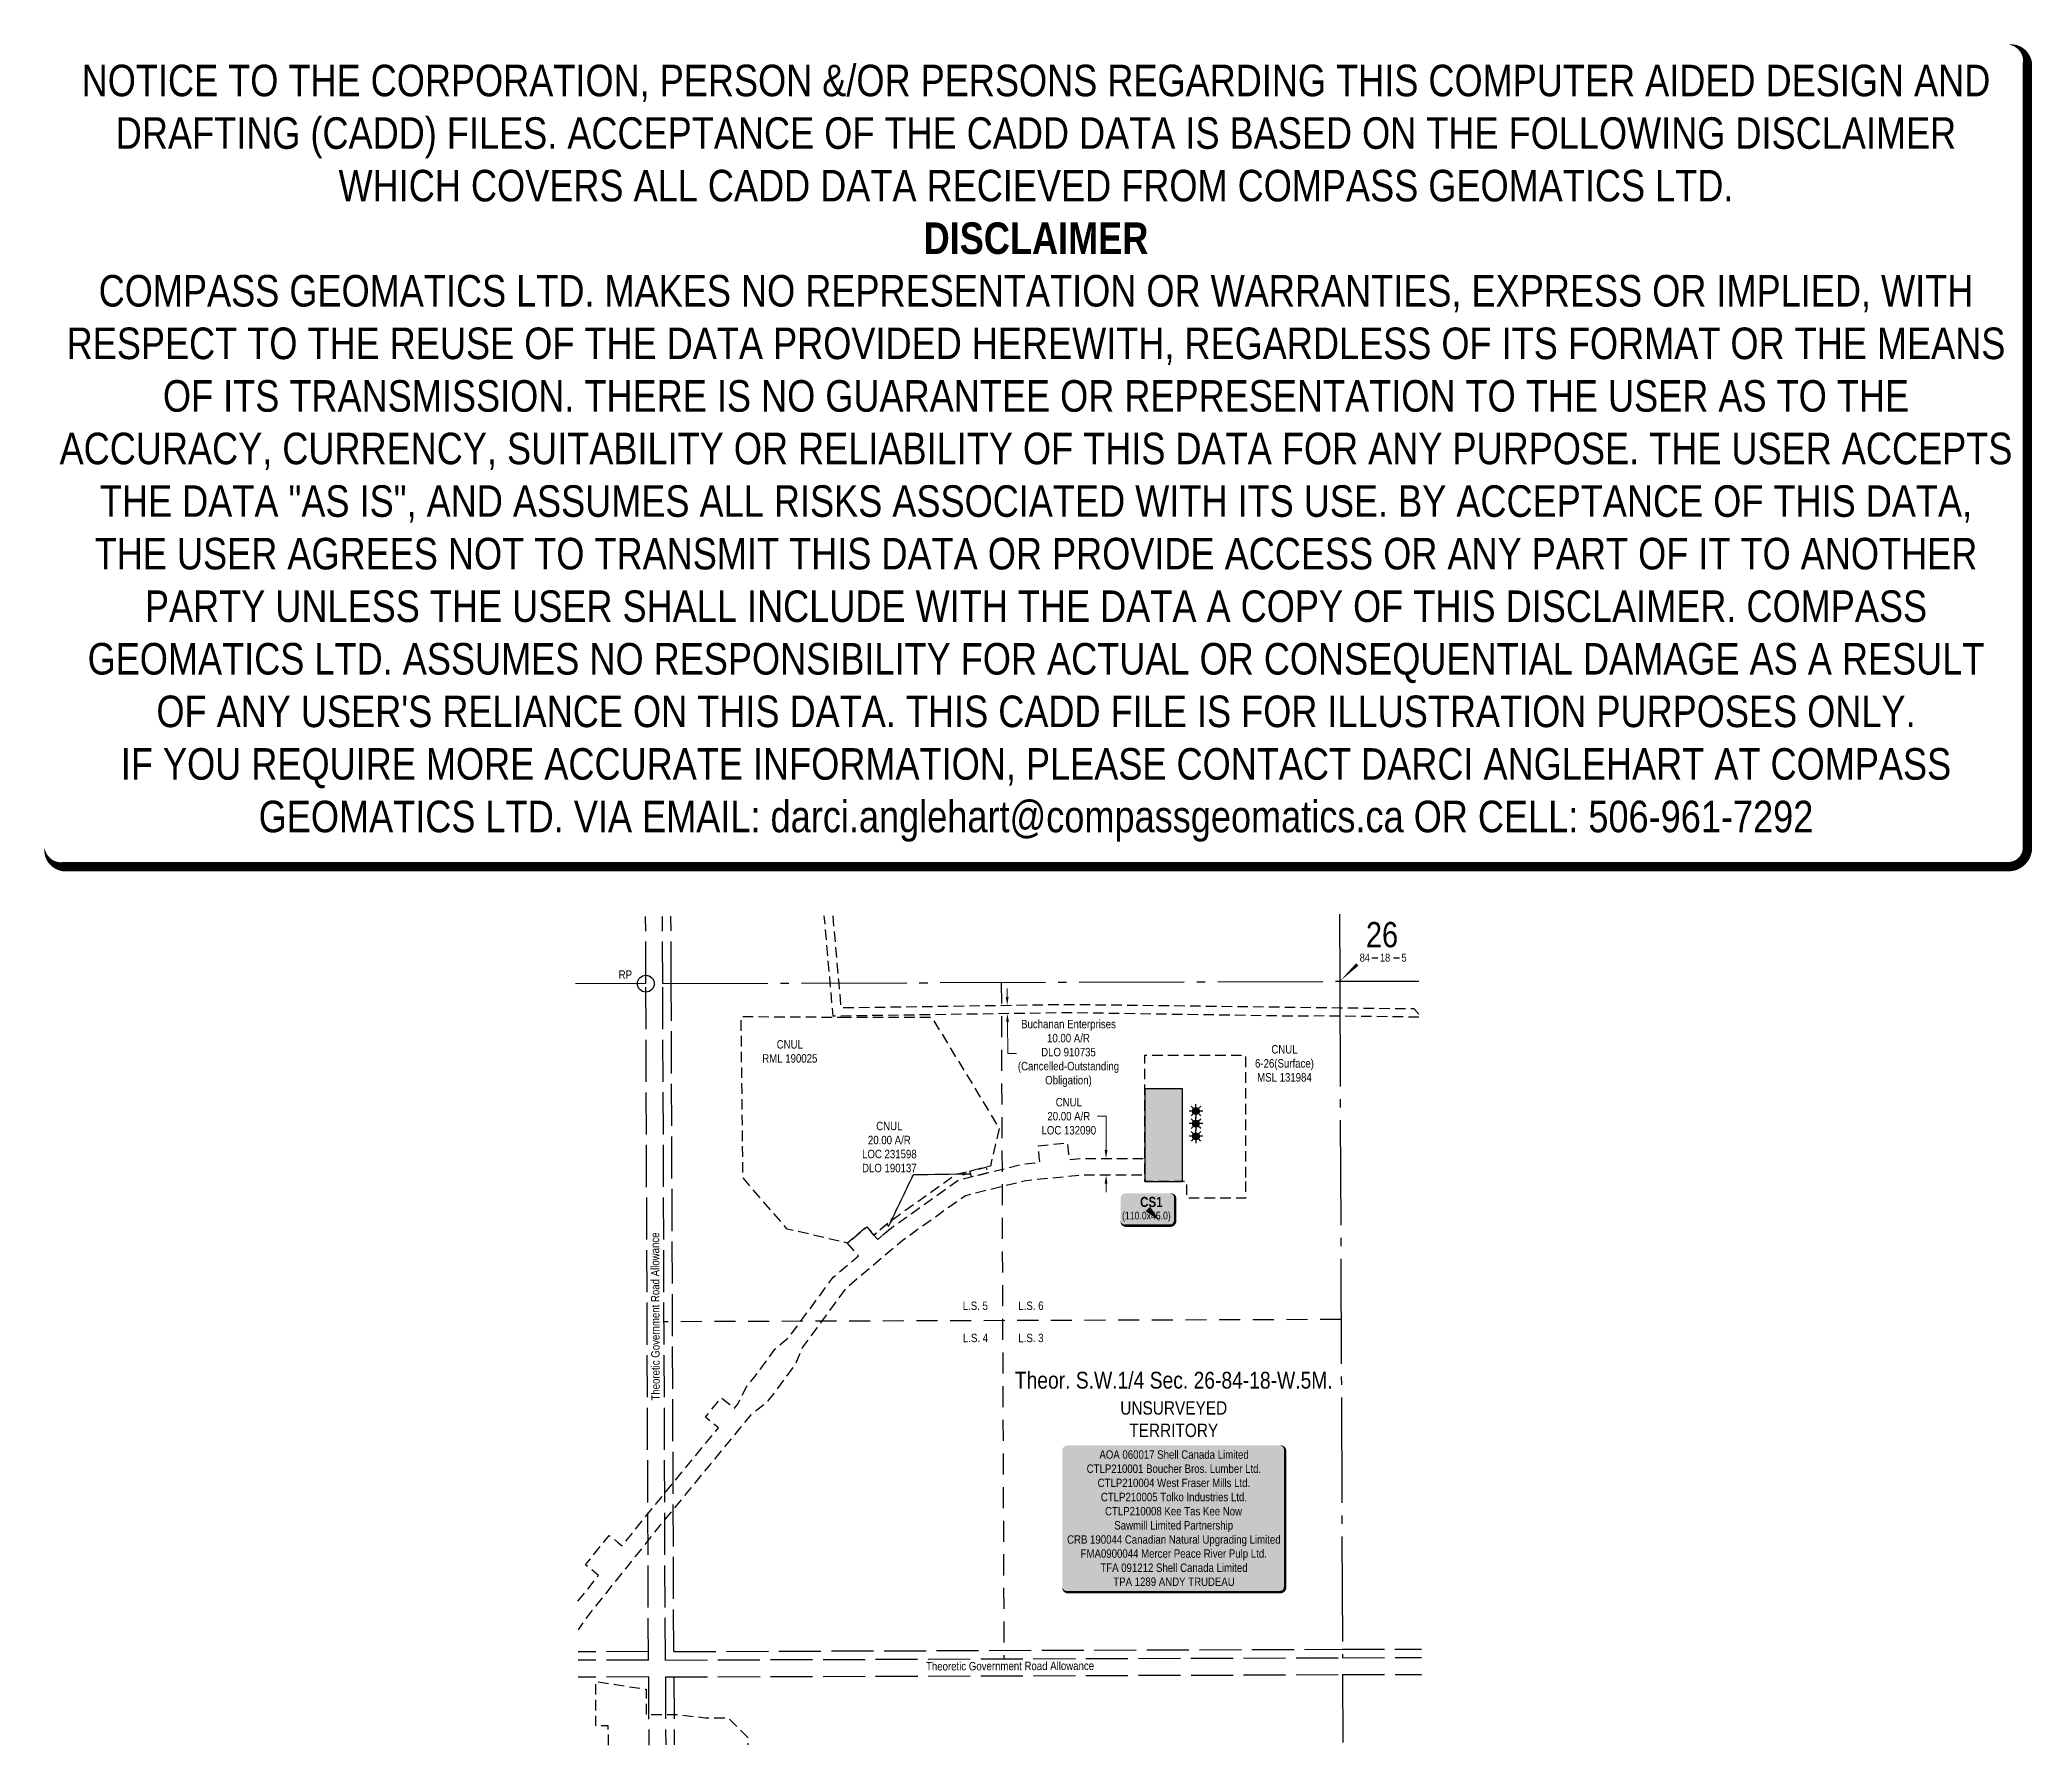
# Model space of a CAD drawing. Extents: x 515214 to 517583, y 6239928 to 6241956.
import ezdxf
from ezdxf.enums import TextEntityAlignment as Align

# ---------------------------------------------------------------- set-up
doc = ezdxf.new("R2010")
doc.units = 0
doc.header["$LTSCALE"] = 5
doc.header["$PDMODE"] = 3
doc.header["$PDSIZE"] = 20
for name, pattern in [('foc-ACCESSROAD', [3.75, 2.5, -1.25]), ('foc-LSD', [8, 5, -3]), ('foc-QUARTERLINE', [33, 25, -3, 2, -3]), ('foc-UNSURVEYED', [12.5, 10, -2.5])]:
    doc.linetypes.add(name, pattern=pattern)
doc.layers.get('Defpoints').update_dxf_attribs({"color": 9})
for name, color, linetype in [('10', 1, 'Continuous'), ('35', 37, 'Continuous'), ('9', 3, 'Continuous'), ('AS-SURFACE IMPACT', 7, 'Continuous'), ('C-AR', 13, 'foc-ACCESSROAD'), ('C-SYMBOL', 7, 'Continuous'), ('C-WS', 13, 'foc-ACCESSROAD'), ('C-WS-S', 13, 'Continuous'), ('F-AR', 190, 'foc-ACCESSROAD'), ('L-QSEC', 8, 'foc-QUARTERLINE'), ('L-ROAD-T', 7, 'Continuous'), ('L-SECLBL', 7, 'Continuous'), ('L-SECTION-LSD', 7, 'foc-LSD'), ('L-UNS-T', 3, 'Continuous'), ('L-USEC', 7, 'foc-UNSURVEYED'), ('P-TEMP-BLOCKS', 250, 'Continuous'), ('P-TEMP-BLUE', 146, 'Continuous')]:
    doc.layers.add(name, color=color, linetype=linetype)
for name, color, linetype, lineweight in [('C-AR-T', 13, 'Continuous', 9), ('C-WS-T', 13, 'Continuous', 9), ('F-AR-T', 190, 'Continuous', 9)]:
    doc.layers.add(name, color=color, linetype=linetype, lineweight=lineweight)
doc.layers.add('DISCLAIMER', color=7, linetype='Continuous', plot=False)
doc.layers.add('P-TEMP-BLUE-H', color=7, linetype='Continuous', true_color=0x99e6ff)
doc.styles.add('100L', font='ARIALN.TTF', dxfattribs={"height": 11})
doc.styles.add('175L', font='ARIALN.TTF', dxfattribs={"height": 20})
doc.styles.add('80', font='ARIALN.TTF', dxfattribs={"height": 10})
doc.styles.add('80CG', font='ARIALN.TTF', dxfattribs={"height": 10})
doc.styles.add('80L', font='ARIALN.TTF', dxfattribs={"height": 10})
doc.styles.add('BOLD', font='ARIALNB.TTF')
doc.styles.add('SIMPLEX', font='ARIALN.TTF')
doc.dimstyles.new('Compass 5 000', dxfattribs={"dimscale": 5, "dimtxt": 9, "dimasz": 2, "dimexe": 0.2, "dimexo": 0.0625, "dimgap": 0.5, "dimtad": 0, "dimtih": 1, "dimtoh": 1, "dimzin": 0, "dimdsep": 46, "dimtxsty": '80CG', "dimcen": 0.1, "dimse1": 1, "dimse2": 1, "dimclrd": 256, "dimclrt": 256, "dimaunit": 1, "dimadec": 4, "dimazin": 0, "dimtfac": 0.06, "dimtofl": 0, "dimtmove": 0, "dimatfit": 1, "dimfxl": 0.2, "dimtolj": 1, "dimtzin": 0, "dimlwd": -1, "dimarcsym": 0})

# ---------------------------------------------------------------- blocks, each defined once
blk = doc.blocks.new('L-SECLBL')
at = {"layer": '9', "color": 7}
for p, q in [((-5.082139060913505, -27.83004804289613), (-12.28857354467345, -27.83004804289613)), ((20.70431141927111, -27.83004804289613), (13.49787693551116, -27.83004804289613))]:
    blk.add_line(p, q, dxfattribs=at)
at = {"layer": '10', "color": 2, "style": 'SIMPLEX'}
blk.add_attdef('SEC', text='', height=30, dxfattribs=at).set_placement((0, 0), align=Align.MIDDLE)
at = {"layer": '10', "color": 5, "style": '80L'}
blk.add_attdef('TWP', text='', height=9.5, dxfattribs=at).set_placement((-14.43410290347765, -27.36845155570791), align=Align.MIDDLE_RIGHT)
blk.add_attdef('RGE', text='', height=9.5, dxfattribs=at).set_placement((3.622123863462547, -27.36845155570791), align=Align.MIDDLE_CENTER)
blk.add_attdef('MER', text='', height=9.5, dxfattribs=at).set_placement((23.16775162027989, -27.36845155570791), align=Align.MIDDLE_LEFT)
blk = doc.blocks.new('RP')
at = {"layer": '35', "color": 3}
blk.add_circle((0, 0), 10, dxfattribs=at)
at = {"layer": '35', "color": 3, "style": '80'}
blk.add_attdef('RP_001', (-32.36089367917796, 5.754369554757101), '', height=10, dxfattribs=at)
blk = doc.blocks.new('*U416')
h = blk.add_hatch(color=255)
edge = h.paths.add_edge_path()
edge.add_line((-126.5, -88), (126.5, -88))
edge.add_arc((126.5, -82), 6, 270, 360)
edge.add_line((132.5, -82), (132.5, 80.5))
edge.add_arc((126.5, 80.5), 6, 0, 90)
edge.add_line((126.5, 86.5), (-126.5, 86.5))
edge.add_arc((-126.5, 80.5), 6, 90, 180)
edge.add_line((-132.5, 80.5), (-132.5, -82))
edge.add_arc((-126.5, -82), 6, 180, 270)
at = {"color": 44, "flags": 128}
blk.add_lwpolyline([(-126.5, -88, 3, 3, 0), (126.5, -88, 3, 3, 0.414213562373095), (132.5, -82, 3, 3, 0), (132.5, 80.5, 3, 0, 0.414213562373095), (126.5, 86.5, 0, 0, 0), (-126.5, 86.5, 0, 0, 0.414213562373095), (-132.5, 80.5, 0, 0, 0), (-132.5, -82, 0, 3, 0.414213562373095)], format="xyseb", close=True, dxfattribs=at)
at = {"color": 44, "style": '80'}
blk.add_attdef('ENTER_TEXT_001', (-35.98567530695772, -4.996589358799454), '', height=10, dxfattribs=at)
blk = doc.blocks.new('*D417')
at = {"layer": 'Defpoints', "color": 0, "transparency": 16777216}
for p in [(516408.3512125834, 6240808.626730871), (516364.1425896014, 6240797.979614093), (516408.4967972959, 6240798.625247799)]:
    blk.add_point(p, dxfattribs=at)
at = {"layer": 'F-AR-T', "transparency": 16777216}
for p, q in [((516363.8514571833, 6240817.980037902), (516363.7059094778, 6240827.978978639)), ((516364.2881373069, 6240787.980673356), (516364.8298250362, 6240750.767420953)), ((516364.8298250362, 6240750.767420953), (516374.8298250363, 6240750.767420953))]:
    blk.add_line(p, q, dxfattribs=at)
for points in [[(516365.5179473062, 6240818.004295854), (516362.1849670605, 6240817.955779952), (516363.9970048888, 6240807.981097165)], [(516365.9546274298, 6240788.004931307), (516362.6216471841, 6240787.956415405), (516364.1425896014, 6240797.979614093)]]:
    blk.add_solid(points, dxfattribs=at)
at = {"layer": 'F-AR-T', "transparency": 16777216, "insert": (516436.767069238, 6240750.767420951), "char_height": 10, "attachment_point": 5, "style": '80CG'}
blk.add_mtext('\\A1;Buchanan Enterprises\\P10.00 A/R\\PDLO 910735\\P(Cancelled-Outstanding\\PObligation)', dxfattribs=at)
blk = doc.blocks.new('*D418')
at = {"layer": 'C-AR-T', "transparency": 16777216}
for p, q in [((516481.459985026, 6240675.983822114), (516471.459985026, 6240675.983822115)), ((516481.4611383449, 6240635.918841396), (516481.459985026, 6240675.983822114)), ((516481.4622895077, 6240595.928759747), (516481.4625773698, 6240585.928759751))]:
    blk.add_line(p, q, dxfattribs=at)
for points in [[(516483.1278050109, 6240635.918889373), (516479.7944716789, 6240635.918793418), (516481.461426207, 6240625.9188414)], [(516483.1289561737, 6240595.928807724), (516479.7956228417, 6240595.92871177), (516481.4620016456, 6240605.928759743)]]:
    blk.add_solid(points, dxfattribs=at)
at = {"layer": 'Defpoints', "color": 0, "transparency": 16777216}
for p in [(516467.2747916434, 6240625.918433021), (516467.275367082, 6240605.928351364), (516481.4620016456, 6240605.928759743)]:
    blk.add_point(p, dxfattribs=at)
at = {"layer": 'C-AR-T', "transparency": 16777216, "insert": (516437.1693983952, 6240675.983822114), "char_height": 10, "attachment_point": 5, "style": '80CG'}
blk.add_mtext('\\A1;CNUL\\P20.00 A/R\\PLOC 132090', dxfattribs=at)
blk = doc.blocks.new('GAS')
h = blk.add_hatch(color=255)
h.dxf.hatch_style = 1
edge = h.paths.add_edge_path()
edge.add_arc((0, 0), 0.9, 0, 360)
for p, q in [((-0.8077887898725749, 0), (-1.615577579628734, 0)), ((-0.5711929310346023, 0.5711929297831376), (-1.142385862069204, 1.142385861385264)), ((0, 0.8077887887338874), (0, 1.615577579286764)), ((0.5711929310309642, 0.5711929297831376), (1.142385862065566, 1.142385861385264)), ((1.615577579625096, 0), (0.8077887898689368, 0)), ((-0.5711929310346023, -0.5711929316021271), (-1.142385862069204, -1.142385863204253)), ((0, -0.8077887905528768), (0, -1.615577581105753)), ((1.142385862065566, -1.142385863204253), (0.5711929310309642, -0.5711929316021271))]:
    blk.add_line(p, q)
blk.add_circle((0, 0), 0.8000000000000003)
blk = doc.blocks.new('*U421')
at = {"true_color": 0x99e6ff}
h = blk.add_hatch(color=141, dxfattribs=at)
edge = h.paths.add_edge_path()
edge.add_line((-26.49999999999999, -20), (26.49999999999999, -20))
edge.add_arc((26.49999999999999, -14), 6, 270, 360)
edge.add_line((32.49999999999999, -14), (32.49999999999999, 12.5))
edge.add_arc((26.49999999999999, 12.5), 6, 0, 90)
edge.add_line((26.49999999999999, 18.5), (-26.49999999999999, 18.5))
edge.add_arc((-26.49999999999999, 12.5), 6, 90, 180)
edge.add_line((-32.49999999999999, 12.5), (-32.49999999999999, -14))
edge.add_arc((-26.49999999999999, -14), 6, 180, 270)
at = {"color": 250, "flags": 128}
blk.add_lwpolyline([(-26.49999999999999, -20, 3, 3, 0), (26.49999999999999, -20, 3, 3, 0.414213562373095), (32.49999999999999, -14, 3, 3, 0), (32.49999999999999, 12.5, 3, 0, 0.414213562373095), (26.49999999999999, 18.5, 0, 0, 0), (-26.49999999999999, 18.5, 0, 0, 0.414213562373095), (-32.49999999999999, 12.5, 0, 0, 0), (-32.49999999999999, -14, 0, 3, 0.414213562373095)], format="xyseb", close=True, dxfattribs=at)
at = {"flags": 128}
blk.add_lwpolyline([(14.51897607214722, -14.59209142893022, 0, 7.499999999999999, 0), (-3.398394867633905e-15, 0, 0, 0, 0)], format="xyseb", dxfattribs=at)
at = {"color": 250}
for tag, p, height, style in [('TEMP_AREA_W1_001', (-9.212824010914055, 2.244292974654144), 12, 'BOLD'), ('ENTER_TEXT_001', (-30.65893587994544, -12.47010782646594), 9, '80')]:
    blk.add_attdef(tag, p, '', height=height, dxfattribs=dict(at, style=style))
blk = doc.blocks.new('Disclaimer_Legal')
at = {"layer": 'DISCLAIMER', "color": 254, "flags": 128}
blk.add_lwpolyline([(-3612.859355113964, -1104.601793492536, 37.5, 37.5, 0), (4096.10254652852, -1104.601793492536, 37.5, 37.5, 0.414213562373095), (4171.10254652852, -1029.601793492536, 37.5, 37.5, 0), (4171.10254652852, 2078.694150954953, 37.5, 0, 0.414213562373095), (4096.10254652852, 2153.694150954953, 0, 0, 0), (-3612.859355113964, 2153.694150954953, 0, 0, 0.414213562373095), (-3687.859355113964, 2078.694150954953, 0, 0, 0), (-3687.859355113964, -1029.601793492536, 0, 37.5, 0.414213562373095)], format="xyseb", close=True, dxfattribs=at)
at = {"layer": 'DISCLAIMER', "color": 254, "insert": (241.6215957072782, 533.9211787312088), "char_height": 125, "width": 7717.567617301413, "attachment_point": 5, "style": '80'}
blk.add_mtext('NOTICE TO THE CORPORATION, PERSON &/OR PERSONS REGARDING THIS COMPUTER AIDED DESIGN AND DRAFTING (CADD) FILES. ACCEPTANCE OF THE CADD DATA IS BASED ON THE FOLLOWING DISCLAIMER WHICH COVERS ALL CADD DATA RECIEVED FROM COMPASS GEOMATICS LTD.\\P{\\fArial Narrow|b1|i0|c0|p34;DISCLAIMER}\\PCOMPASS GEOMATICS LTD. MAKES NO REPRESENTATION OR WARRANTIES, EXPRESS OR IMPLIED, WITH RESPECT TO THE REUSE OF THE DATA PROVIDED HEREWITH, REGARDLESS OF ITS FORMAT OR THE MEANS OF ITS TRANSMISSION. THERE IS NO GUARANTEE OR REPRESENTATION TO THE USER AS TO THE ACCURACY, CURRENCY, SUITABILITY OR RELIABILITY OF THIS DATA FOR ANY PURPOSE. THE USER ACCEPTS THE DATA "AS IS", AND ASSUMES ALL RISKS ASSOCIATED WITH ITS USE. BY ACCEPTANCE OF THIS DATA, THE USER AGREES NOT TO TRANSMIT THIS DATA OR PROVIDE ACCESS OR ANY PART OF IT TO ANOTHER PARTY UNLESS THE USER SHALL INCLUDE WITH THE DATA A COPY OF THIS DISCLAIMER. COMPASS GEOMATICS LTD. ASSUMES NO RESPONSIBILITY FOR ACTUAL OR CONSEQUENTIAL DAMAGE AS A RESULT OF ANY USER\'S RELIANCE ON THIS DATA. THIS CADD FILE IS FOR ILLUSTRATION PURPOSES ONLY.\\PIF YOU REQUIRE MORE ACCURATE INFORMATION, PLEASE CONTACT DARCI ANGLEHART AT COMPASS GEOMATICS LTD. VIA EMAIL: darci.anglehart@compassgeomatics.ca OR CELL: 506-961-7292', dxfattribs=at)

msp = doc.modelspace()

# ---------------------------------------------------------------- hatches: boundary and pattern name
at = {"layer": 'P-TEMP-BLUE-H'}
h = msp.add_hatch(color=256, dxfattribs=at)
h.dxf.hatch_style = 1
h.paths.add_polyline_path([(516572.3758990497, 6240598.608956032), (516572.3819452901, 6240708.553735864), (516527.4045353581, 6240708.556209326), (516527.3984891176, 6240598.611429494)])

# ---------------------------------------------------------------- linework, layer by layer
at = {"layer": 'C-AR', "flags": 128}
for points in [[(516340.7110457098, 6240608.728611095), (516321.3119708619, 6240603.904086296), (516319.6223249731, 6240610.696484971), (516339.0209225077, 6240615.521801241), (516340.7110457098, 6240608.728611095)], [(516340.7110457098, 6240608.728611095), (516321.3119708619, 6240603.904086296), (516319.6223249731, 6240610.696484971), (516339.0209225077, 6240615.521801241), (516340.7110457098, 6240608.728611095)], [(516225.1482422742, 6240542.328910352), (516209.8969497583, 6240529.406233799), (516205.372918592, 6240534.745978263), (516220.6202497307, 6240547.670025042), (516225.1482422742, 6240542.328910352)], [(516225.1482422742, 6240542.328910352), (516209.8969497583, 6240529.406233799), (516205.372918592, 6240534.745978263), (516220.6202497307, 6240547.670025042), (516225.1482422742, 6240542.328910352)]]:
    msp.add_lwpolyline(points, close=True, dxfattribs=at)
at = {"layer": 'C-WS', "flags": 128}
for points in [[(516166.4492972876, 6240793.846862118), (516274.1949318448, 6240793.64311359), (516354.3274200581, 6240661.595089682), (516343.9277653715, 6240616.741901857), (516339.0209225077, 6240615.521801241), (516319.6223249731, 6240610.696484971), (516302.704853866, 6240606.488347339), (516222.486247577, 6240549.251874905), (516220.6202497307, 6240547.670025042), (516205.372918592, 6240534.745978263), (516196.9740711824, 6240544.658094444), (516174.0969284432, 6240525.273951147), (516102.2820441302, 6240541.927318769), (516049.8028624714, 6240602.759855504), (516047.5111168863, 6240794.611346995), (516166.4492972876, 6240793.846862118)], [(516647.3429652232, 6240598.605171231), (516647.3348396835, 6240578.614215043), (516577.3671713925, 6240578.609148908), (516577.3592004586, 6240598.602943335), (516527.3984891176, 6240598.611429494), (516527.3992545851, 6240605.92941528), (516527.4003214153, 6240622.420305998), (516527.4007086024, 6240625.920343), (516527.4010938033, 6240632.920315446), (516527.4056351611, 6240728.555012324), (516527.409931992, 6240748.543151918), (516647.323896418, 6240748.515977948), (516647.3253580745, 6240728.536566141), (516647.3347115541, 6240659.437459672), (516647.3366477693, 6240643.934647196), (516647.3429652232, 6240598.605171231)]]:
    msp.add_lwpolyline(points, close=True, dxfattribs=at)
msp.add_lwpolyline([(515889.638363959, 6239928.197867794), (515889.6358502608, 6239951.100872211), (515874.6500911004, 6239951.128299396), (515874.6490308559, 6240003.932231552), (515934.618812382, 6239994.627832846), (515934.6039577558, 6239964.641695251), (515937.5645349196, 6239964.643458216), (515967.7244752344, 6239964.654368883), (515971.0307434147, 6239964.654647772), (516004.8229710927, 6239960.775811287), (516030.0464263037, 6239960.648006278), (516032.0895976361, 6239960.648585987), (516055.5771063978, 6239937.143498534), (516055.5815764939, 6239928.766649227)], dxfattribs=at)
at = {"layer": 'F-AR', "flags": 128}
for points in [[(516853.4402062502, 6240793.845651447), (516759.4767670797, 6240795.026269533), (516741.2274658355, 6240795.255408079), (516699.5596015865, 6240795.022293122), (516438.3210285506, 6240799.059378626), (516156.9872401946, 6240794.964196099), (516153.4917429228, 6240834.398552157), (516146.4052903283, 6240914.370752579)], [(516156.4450477005, 6240914.40513415), (516163.5317510632, 6240834.431630595), (516166.1316325872, 6240805.100301349), (516438.3250997268, 6240809.063115083), (516701.2801463904, 6240805.760176707), (516741.3534038541, 6240805.256724828), (516759.4366319059, 6240805.029936638), (516847.3851329717, 6240803.925524611), (516853.4258119955, 6240797.32040813)]]:
    msp.add_lwpolyline(points, dxfattribs=at)
at = {"layer": 'L-QSEC'}
for p, q in [((516758.9983406125, 6240916.468603204), (516759.3179277647, 6240836.446189908)), ((515934.2736208945, 6240833.677309267), (515850.5940378411, 6240833.39867052)), ((515954.3833764626, 6240833.753462764), (516759.3179277648, 6240836.446189906)), ((516759.3179277647, 6240836.446189908), (516853.2624307232, 6240836.760460073)), ((516759.3179277648, 6240836.446189906), (516762.5300793094, 6240032.145652107)), ((516762.5975766888, 6240012.035865623), (516762.9195957881, 6239931.191097484))]:
    msp.add_line(p, q, dxfattribs=at)
at = {"layer": 'L-SECLBL', "flags": 128}
msp.add_lwpolyline([(516759.3179277648, 6240836.446189908, 0, 3.997991999999998, 0), (516780.1511577402, 6240856.459803196, 0, 0, 0)], format="xyseb", dxfattribs=at)
at = {"layer": 'L-SECTION-LSD'}
for p, q in [((516356.8506521137, 6240835.099826336), (516359.9796770406, 6240030.795975222)), ((516760.9240035371, 6240434.295921008), (515955.9062891211, 6240431.599880426))]:
    msp.add_line(p, q, dxfattribs=at)
at = {"layer": 'L-USEC'}
for p, q in [((515934.2736208945, 6240833.677309267), (515933.9708043459, 6240913.643261761)), ((515954.3833764683, 6240833.753461261), (515954.0805875073, 6240913.712128557)), ((515964.438254255, 6240833.791537259), (515964.1354790879, 6240913.746561957)), ((515937.3194131556, 6240029.378873761), (515934.2736208945, 6240833.677309267)), ((515957.4292017799, 6240029.446298091), (515954.3833764626, 6240833.753462764)), ((515967.4460193404, 6240039.534889022), (515964.4382542465, 6240833.791539512)), ((515957.4292017798, 6240029.446298092), (516762.5301523014, 6240032.145652352)), ((515967.4460193403, 6240039.534889021), (516762.4964401076, 6240042.200545715)), ((516762.4963306198, 6240042.200545347), (516856.5526046605, 6240042.516239999)), ((516762.5300793094, 6240032.145652107), (516856.5942571643, 6240032.461373284)), ((515957.5053552774, 6240009.336540629), (516762.5975766888, 6240012.035865623)), ((516762.5975766888, 6240012.035865623), (516856.6775621719, 6240012.351639858))]:
    msp.add_line(p, q, dxfattribs=at)
at = {"layer": 'L-USEC', "flags": 128}
for points in [[(515937.2946436488, 6240039.433797045), (515853.7209442789, 6240039.154181645)], [(515937.3282846524, 6240029.378903442), (515853.7605298848, 6240029.09930793)], [(515937.3955666592, 6240009.269116238), (515853.8397010967, 6240008.989560504)], [(515937.3955666592, 6240009.269116238), (515937.70189626, 6239928.362608758)], [(515957.5053222787, 6240009.345256136), (515957.8116791867, 6239928.43153638)], [(515967.5602000884, 6240009.383326085), (515967.8665706499, 6239928.466000192)]]:
    msp.add_lwpolyline(points, dxfattribs=at)
at = {"layer": 'P-TEMP-BLUE'}
msp.add_lwpolyline([(516572.3758990497, 6240598.608956032), (516572.3819452901, 6240708.553735864), (516527.4045353581, 6240708.556209326), (516527.3984891176, 6240598.611429494)], close=True, dxfattribs=at)

# ---------------------------------------------------------------- block references
at = {"xscale": 0.3, "yscale": 0.3, "zscale": 0.3}
msp.add_blockref('Disclaimer_Legal', (516325.664056617, 6241304.175536118), dxfattribs=at)
at = {"layer": '35', "xscale": 0.999498, "yscale": 0.999498, "zscale": 0.999498}
msp.add_blockref('RP', (515934.274, 6240833.677), dxfattribs=at).add_auto_attribs({'RP_001': 'RP'})
at = {"layer": 'AS-SURFACE IMPACT'}
ref = msp.add_blockref('*U416', (516561.9251624905, 6240198.136905417), dxfattribs=dict(at, xscale=0.999498, yscale=0.999498, zscale=0.999498))
ref.add_attrib('ENTER_TEXT_001', 'AOA 060017 Shell Canada Limited', (516473.5452677156, 6240268.759688725), dxfattribs={"layer": '0', "color": 44, "height": 9.994979999999995, "style": '80'})
ref.add_attrib('ENTER_TEXT_002', 'CTLP210001 Boucher Bros. Lumber Ltd.', (516458.3925780498, 6240251.924124414), dxfattribs={"layer": '0', "color": 44, "height": 9.994979999999995, "style": '80'})
ref.add_attrib('ENTER_TEXT_003', 'CTLP210004 West Fraser Mills Ltd.', (516471.4590031317, 6240235.088560103), dxfattribs={"layer": '0', "color": 44, "height": 9.994979999999995, "style": '80'})
ref.add_attrib('ENTER_TEXT_004', 'CTLP210005 Tolko Industries Ltd.', (516475.256550103, 6240218.252995793), dxfattribs={"layer": '0', "color": 44, "height": 9.994979999999995, "style": '80'})
ref.add_attrib('ENTER_TEXT_005', 'CTLP210008 Kee Tas Kee Now', (516480.2369954577, 6240201.417431482), dxfattribs={"layer": '0', "color": 44, "height": 9.994979999999995, "style": '80'})
ref.add_attrib('ENTER_TEXT_006', 'Sawmill Limited Partnership', (516491.2682898916, 6240184.581867171), dxfattribs={"layer": '0', "color": 44, "height": 9.994979999999995, "style": '80'})
ref.add_attrib('ENTER_TEXT_007', 'CRB 190044 Canadian Natural Upgrading Limited', (516435.0993657919, 6240167.746302861), dxfattribs={"layer": '0', "color": 44, "height": 9.994979999999995, "style": '80'})
ref.add_attrib('ENTER_TEXT_008', 'FMA0900044 Mercer Peace River Pulp Ltd.', (516451.1929198779, 6240151.047095712), dxfattribs={"layer": '0', "color": 44, "height": 9.994979999999995, "style": '80'})
ref.add_attrib('ENTER_TEXT_009', 'TFA 091212 Shell Canada Limited', (516474.6804410921, 6240134.211531402), dxfattribs={"layer": '0', "color": 44, "height": 9.994979999999995, "style": '80'})
ref.add_attrib('ENTER_TEXT_010', 'TPA 1289 ANDY TRUDEAU', (516490.0478932885, 6240117.512324253), dxfattribs={"layer": '0', "color": 44, "height": 9.994979999999995, "style": '80'})
at = {"layer": 'C-WS-S', "xscale": 4.997489999999997, "yscale": 4.997489999999997, "zscale": 4.997489999999997}
for p in [(516588.3327364298, 6240682.175632576), (516588.2670746571, 6240667.260622597), (516588.3255789903, 6240652.234792269)]:
    msp.add_blockref('GAS', p, dxfattribs=at)
at = {"layer": 'L-SECLBL', "color": 2, "xscale": 0.999498, "yscale": 0.999498, "zscale": 0.999498}
msp.add_blockref('L-SECLBL', (516809.5722040072, 6240891.968337482), dxfattribs=at).add_auto_attribs({'SEC': '26', 'TWP': '84', 'RGE': '18', 'MER': '5'})
at = {"layer": 'P-TEMP-BLOCKS', "xscale": 0.999498, "yscale": 0.999498, "zscale": 0.999498}
msp.add_blockref('*U421', (516531.1625868659, 6240565.855636292), dxfattribs=at).add_auto_attribs({'TEMP_AREA_W1_001': 'CS1', 'ENTER_TEXT_001': '(110.0x45.0)'})

# ---------------------------------------------------------------- texts
at = {"layer": 'C-AR-T', "insert": (516223.7793032971, 6240639.353987337), "char_height": 9.994979999999995, "width": 69.40347756261934, "attachment_point": 5, "style": '80CG'}
msp.add_mtext('\\A1;CNUL\\P20.00 A/R\\PLOC 231598\\PDLO 190137', dxfattribs=at)
at = {"layer": 'C-SYMBOL', "color": 3, "style": '175L'}
msp.add_text('Theor. S.W.1/4 Sec. 26-84-18-W.5M.', height=19.98995999999998, dxfattribs=at).set_placement((516561.9552041565, 6240346.159206282), align=Align.BOTTOM_CENTER)
at = {"layer": 'C-WS-T', "char_height": 9.994979999999995, "width": 69.40347756261934, "attachment_point": 5, "style": '80CG'}
for s, insert in [('\\A1;CNUL\\PRML 190025', (516105.3981598507, 6240753.073094089)), ('\\A1;CNUL\\P6-26(Surface)\\PMSL 131984', (516693.5861492553, 6240738.852789255))]:
    msp.add_mtext(s, dxfattribs=dict(at, insert=insert))
at = {"layer": 'L-ROAD-T', "style": '80L'}
for height, rotation, p in [(9.994979999999998, 90.21697196631712, (515945.4640900184, 6240437.888326574)), (9.99498, 0.1921014046595512, (516367.2830174669, 6240022.296217207))]:
    msp.add_text('Theoretic Government Road Allowance', height=height, rotation=rotation, dxfattribs=at).set_placement(p, align=Align.MIDDLE_CENTER)
at = {"layer": 'L-UNS-T', "color": 3, "insert": (516561.9185115554, 6240315.741317634), "char_height": 15.99196799999999, "attachment_point": 5, "style": '80L'}
msp.add_mtext_dynamic_manual_height_columns('UNSURVEYED TERRITORY', width=126.4137517053206, gutter_width=47.5, heights=[0], dxfattribs=at)

# ---------------------------------------------------------------- dimensions: what is measured, and where the dimension line sits
at = {"layer": 'C-AR-T'}
dim = msp.add_linear_dim(base=(516481.4620016456, 6240605.928759743), p1=(516467.2747916433, 6240625.918433019), p2=(516467.2753670819, 6240605.928351362), angle=270.00164932810856, text='CNUL\\P20.00 A/R\\PLOC 132090', dimstyle='Compass 5 000', dxfattribs=at)
dim.commit()
dim.dimension.update_dxf_attribs({"geometry": '*D418', "text_midpoint": (516437.1693983952, 6240675.983822114), "dimtype": 161})
at = {"layer": 'F-AR-T'}
dim = msp.add_linear_dim(base=(516364.1425896014, 6240797.979614093), p1=(516408.3512125833, 6240808.62673087), p2=(516408.4967972959, 6240798.625247797), angle=270.8339563709202, text='Buchanan Enterprises\\P10.00 A/R\\PDLO 910735\\P(Cancelled-Outstanding\\PObligation)', dimstyle='Compass 5 000', dxfattribs=at)
dim.commit()
dim.dimension.update_dxf_attribs({"geometry": '*D417', "text_midpoint": (516436.767069238, 6240750.767420951), "dimtype": 161})

# ---------------------------------------------------------------- leaders
at = {"layer": 'C-AR-T', "path_type": 1}
for points in [[(516222.8842460024, 6240544.999467697), (516252.2043966943, 6240606.237453159)], [(516320.4671479175, 6240607.300285633), (516252.2043966943, 6240606.237453159)]]:
    msp.add_leader(points, dimstyle='Compass 5 000', override={"dimgap": 0.5, "dimtad": 0}, dxfattribs=at)

# ---------------------------------------------------------------- next in the draw order: texts
at = {"layer": 'L-SECTION-LSD', "char_height": 9.99497999999999, "attachment_point": 1, "rotation": 0.1918854285169664, "style": '100L', "bg_fill": 3, "box_fill_scale": 1.5, "bg_fill_color": 256, "bg_fill_transparency": 0}
for s, width, insert in [('\\pi1.773;L.S. 5', 30.40114225648213, (516309.2296543319, 6240455.610189604)), ('L.S. 6', 30.48313244569026, (516377.1549392535, 6240455.610189604)), ('\\pi2.0003;L.S. 4', 30.53989488437281, (516309.2296543319, 6240417.344696994)), ('L.S. 3', 30.37591450595655, (516377.1549392535, 6240417.344696994))]:
    msp.add_mtext_dynamic_manual_height_columns(s, width=width, gutter_width=55, heights=[0], dxfattribs=dict(at, insert=insert))

# ---------------------------------------------------------------- next in the draw order: linework, layer by layer
at = {"layer": 'C-AR', "flags": 128}
msp.add_lwpolyline([(515853.4844772841, 6240099.217573659), (515878.0956620894, 6240130.059754681), (515872.6243849524, 6240134.425368076), (515862.4705889268, 6240142.527933176), (515890.5246085773, 6240177.684518063), (515900.6783191265, 6240169.582119347), (515906.1496390203, 6240165.215741208), (515935.5019361114, 6240201.999763086), (515936.6603572656, 6240203.41147524), (515966.6819767203, 6240239.971998583), (516020.5445452196, 6240305.568494332), (516015.1348771942, 6240310.01043187), (516005.0949269898, 6240318.254424891), (516024.1235522007, 6240341.427598927), (516034.163204423, 6240333.184350135), (516039.5727515557, 6240328.742536291), (516043.59833295, 6240333.64428422), (516053.3512685256, 6240353.39765342), (516062.7616826073, 6240364.857923786), (516087.781114953, 6240398.899212203), (516104.5144677374, 6240413.227419781), (516156.9001678526, 6240484.502270496), (516187.0197806087, 6240510.022622161), (516182.4949758927, 6240515.363188564), (516174.0969284432, 6240525.273951147), (516196.9740711824, 6240544.658094444), (516205.3717474924, 6240534.746674493), (516209.8969497583, 6240529.406233799), (516226.7898449048, 6240543.720321503), (516305.6789719801, 6240600.01606742), (516382.0809861113, 6240619.018333984), (516402.6868429651, 6240621.057243916), (516401.9974170963, 6240628.022227579), (516400.7182399532, 6240640.950195365), (516435.5310314779, 6240644.394807728), (516436.8103133814, 6240631.466850149), (516437.4993505809, 6240624.501870281), (516451.8101838062, 6240625.917946501), (516527.3959236828, 6240625.920324436), (516527.3950913849, 6240622.420285708), (516527.3904609288, 6240605.930081848), (516452.7970327965, 6240605.927934586), (516385.4954288968, 6240599.268070213), (516314.1945741243, 6240581.534902201), (516239.0781861051, 6240527.93110713), (516171.6155363556, 6240470.769276182), (516120.6218126688, 6240401.388764963), (516111.9290579698, 6240381.122940857), (516086.446359041, 6240346.451445782), (516076.5391842104, 6240334.38675807), (516059.0471739157, 6240320.959190427), (515976.4751099076, 6240220.398384828), (515966.8006991639, 6240208.617107254), (515951.0399439685, 6240189.422318352), (515936.7810157354, 6240171.553900473), (515928.9993673666, 6240161.801872467), (515921.5143849215, 6240152.422231402), (515864.3932871348, 6240080.838831485), (515853.6173343963, 6240065.47143158)], dxfattribs=at)

doc.saveas('drawing.dxf')
